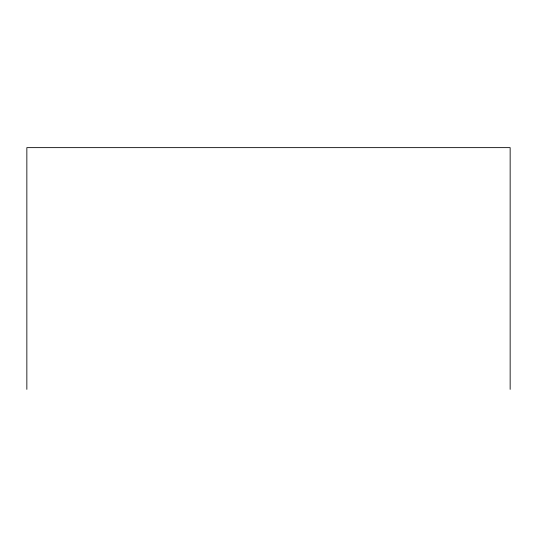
<?xml version="1.0" encoding="UTF-8"?>
<svg xmlns="http://www.w3.org/2000/svg" width="537" height="537" viewBox="0 0 537 537"><rect width="100%" height="100%" fill="white"/><g stroke="black" fill="none" stroke-linecap="round" stroke-linejoin="round"><path stroke-width="0.81" d="M510.15 389.365L510.15 147.635L26.85 147.635L26.85 389.365"/></g></svg>
